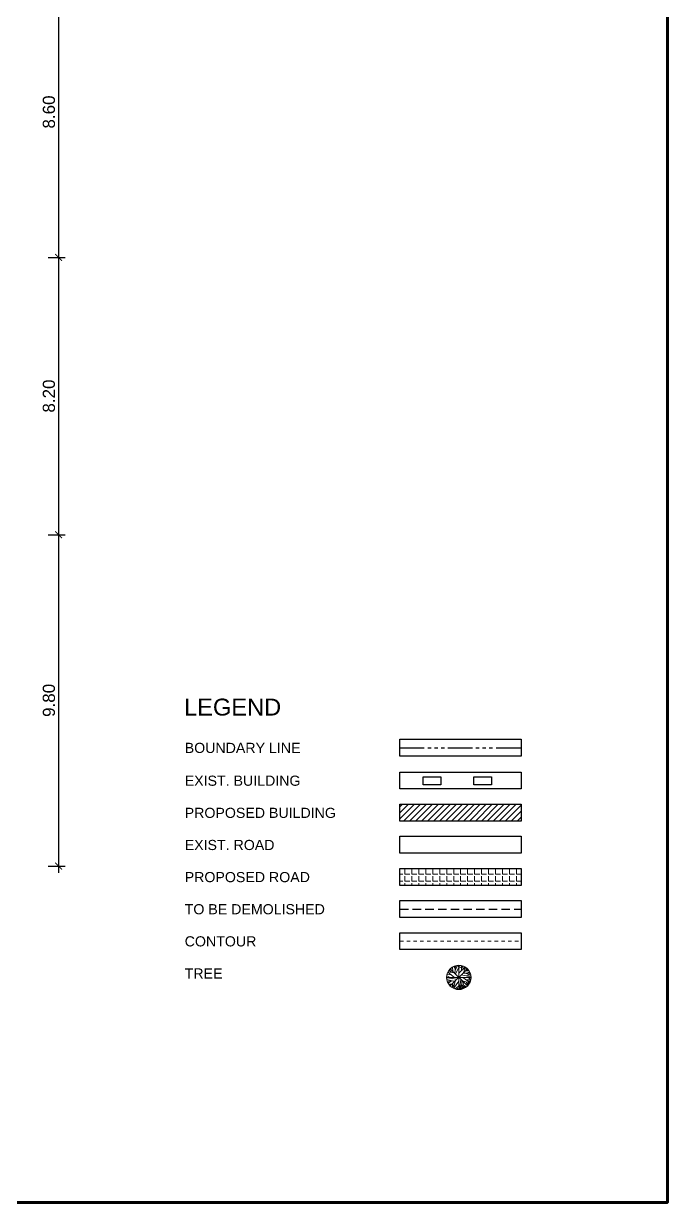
# Model space of a CAD drawing. Header units: inches. Extents: x 1367 to 15762, y 1989 to 8927.
# Drawn here: x 7748.46 to 7767.5, y 1988.68 to 2023.55 of the extents above; entities that cross this region are included whole.
import ezdxf

# ---------------------------------------------------------------- set-up
doc = ezdxf.new("R2010")
doc.units = ezdxf.units.IN
doc.header["$MEASUREMENT"] = 0
for name, pattern in [('ACAD_ISO06W100', [36, 24, -3, 0, -3, 0, -3, 0, -3]), ('DASHED2', [0.375, 0.25, -0.125]), ('DOT', [0.25, 0, -0.25])]:
    doc.linetypes.add(name, pattern=pattern)
for name, color, linetype, lineweight in [('demolished', 40, 'Continuous', 25), ('dimension', 200, 'Continuous', 25), ('FORM', 2, 'Continuous', 70), ('hatch', 8, 'Continuous', 5), ('stair', 3, 'Continuous', 20), ('text', 6, 'Continuous', 25), ('win', 60, 'Continuous', 9)]:
    doc.layers.add(name, color=color, linetype=linetype, lineweight=lineweight)
doc.styles.get("Standard").update_dxf_attribs({"font": 'arial.ttf', "height": 0.36})
doc.dimstyles.get("Standard").update_dxf_attribs({"dimtxt": 0.36, "dimasz": 0.2, "dimexe": 0.2, "dimexo": 0.2, "dimgap": 0.1, "dimtad": 1, "dimzin": 0, "dimdsep": 46, "dimtxsty": 'Standard', "dimblk": 'ARCHTICK', "dimcen": 0.2, "dimdle": 0.2, "dimclrd": 256, "dimclre": 256, "dimadec": 0, "dimazin": 0, "dimtfac": 1, "dimtofl": 0, "dimtmove": 2, "dimatfit": 3, "dimfxl": 0, "dimtolj": 1, "dimtzin": 0, "dimlwd": -1, "dimlwe": -1, "dimarcsym": 0})

# ---------------------------------------------------------------- blocks, each defined once
blk = doc.blocks.new('Tree - deciduous plan')
for p, q in [((-12.5388, 54.9406), (-7.9613, 59.4546)), ((-12.3627, 32.1443), (-12.5388, 58.7776)), ((-5.3205, 59.6806), (16.5105, 16.7963)), ((2.426, 54.9406), (-1.4472, 59.9056)), ((0, 59.9996), (0, -60)), ((0.4894, 48.6208), (3.6584, 59.6806)), ((18.2711, 35.5298), (5.419, 59.6806)), ((9.8203, 51.5549), (12.8133, 58.5516)), ((-59.7219, 2.8025), (-12.0106, 12.0565)), ((-32.2571, 20.6333), (-59.1937, 9.348)), ((-58.6656, 12.7336), (-35.9543, 7.5424)), ((-57.081, 17.9248), (-47.0458, 14.7649)), ((-56.0247, 20.859), (-20.8134, 20.859)), ((-54.7923, 24.4702), (-47.75, 21.0847)), ((-54.6162, -24.7335), (-20.2853, 0.0941)), ((-53.2078, 27.4044), (-40.1797, 20.859)), ((-49.8627, 32.8214), (-32.7853, 32.8214)), ((-45.8134, 38.2383), (-40.5318, 33.0471)), ((-43.8768, 36.4326), (-44.405, 40.2696)), ((42, 42), (-42, -42)), ((42, -42), (-42, 42)), ((-40.1797, 44.558), (-36.4825, 43.2038)), ((-37.0107, 47.0408), (-35.25, 35.5298)), ((-32.6092, 50.4264), (-23.2782, 23.5674)), ((-31.2008, 51.1035), (-0.2149, 20.1818)), ((-26.4472, 46.5894), (-26.2712, 53.8116)), ((-22.0458, 42.0753), (-16.5881, 57.6486)), ((-21.1656, 55.8436), (-0.0388, 45.0094)), ((19.6795, 19.5047), (16.3344, 57.6486)), ((17.0387, 51.1035), (23.2006, 55.1666)), ((17.7429, 43.6552), (25.4894, 54.2636)), ((54.3626, 25.3731), (20.9119, 0.3198)), ((23.3767, 23.3417), (53.3063, 27.4044)), ((29.3626, -6.6771), (59.4682, 7.091)), ((31.6513, 50.8778), (30.2429, 30.5643)), ((31.1232, 42.5267), (35.8767, 48.1693)), ((36.2288, 25.1474), (48.9049, 35.0784)), ((37.1091, 37.1098), (46.6161, 37.5612)), ((38.5175, 13.4107), (58.2359, 13.6364)), ((-60, 0), (60, 0)), ((-59.7219, -4.8714), (-54.2641, -6.6771)), ((-45.2853, -0.1316), (-59.0177, -10.0627)), ((-58.4895, -12.3197), (-36.4825, -11.6426)), ((-57.081, -18.4138), (-45.2853, -17.9624)), ((-52.6797, -18.188), (-55.4966, -22.0251)), ((-53.2078, -27.442), (-16.7641, -16.6081)), ((-38.9472, -29.0219), (-51.4472, -30.6018)), ((-47.2219, -19.3166), (-50.2148, -26.3135)), ((-46.5177, -30.1504), (-49.5106, -33.536)), ((-32.4331, -32.4075), (-48.1021, -35.5674)), ((-43.7008, -34.6645), (-46.6937, -37.373)), ((-35.9543, -22.4765), (-44.0529, -40.5329)), ((-24.6867, -37.8244), (-38.7712, -45.7241)), ((-26.2712, -43.9185), (-34.7219, -48.6583)), ((-19.9331, -20.2194), (-28.5599, -52.721)), ((-14.6515, -36.2445), (-27.6797, -52.9467)), ((-14.6515, -47.3041), (-25.0388, -54.3009)), ((-21.5177, -45.4984), (-19.9331, -56.1065)), ((-14.8275, -15.0282), (-14.6515, -57.6865)), ((-14.6515, -32.1818), (-3.912, -59.4922)), ((-8.4895, -47.5298), (-11.4825, -58.5893)), ((-10.074, -10.0627), (-2.5036, -59.7178)), ((-6.3768, -52.721), (-9.3698, -58.815)), ((-6.2008, -36.2445), (17.919, -57.0094)), ((-0.0388, -19.0909), (25.8415, -53.8495)), ((8.4119, -53.1724), (3.8344, -59.4922)), ((5.9471, -46.6269), (10.5246, -58.5893)), ((9.2922, -9.1598), (59.6443, -2.8401)), ((18.6232, -18.6394), (26.7218, -53.3981)), ((18.7992, -18.6394), (57.3556, -17.2853)), ((22.8485, -36.4702), (35.3485, -48.4326)), ((24.7852, -44.8213), (23.0246, -54.978)), ((26.3697, -18.4138), (58.9401, -9.8369)), ((30.419, -30.1504), (32.3556, -50.0125)), ((31.4753, -31.279), (49.6091, -33.3103)), ((38.1654, -18.188), (52.426, -29.0219)), ((41.5105, -32.6332), (46.088, -38.0501)), ((45.9119, -24.0564), (55.595, -22.2508))]:
    blk.add_line(p, q)
blk.add_circle((0, 0), 60)
blk = doc.blocks.new('_ArchTick')
at = {"color": 0, "linetype": 'ByBlock', "const_width": 0.15}
blk.add_lwpolyline([(-0.5, -0.5), (0.5, 0.5)], dxfattribs=at)
blk = doc.blocks.new('*D1253')
at = {"layer": 'Defpoints', "color": 0, "transparency": 16777216}
for p in [(7748.99, 2008.432), (7748.99, 1998.632), (7749.494, 1998.632)]:
    blk.add_point(p, dxfattribs=at)
at = {"layer": 'dimension', "transparency": 16777216}
for p, q in [((7749.19, 2008.432), (7749.694, 2008.432)), ((7749.494, 2008.632), (7749.494, 1998.432)), ((7749.19, 1998.632), (7749.694, 1998.632))]:
    blk.add_line(p, q, dxfattribs=at)
at = {"layer": 'dimension', "transparency": 16777216, "xscale": 0.2, "yscale": 0.2, "zscale": 0.2}
for p, rotation in [((7749.494, 2008.432), 90), ((7749.494, 1998.632), 270)]:
    blk.add_blockref('_ArchTick', p, dxfattribs=dict(at, rotation=rotation))
at = {"layer": 'dimension', "color": 0, "transparency": 16777216, "insert": (7749.21, 2003.532), "char_height": 0.36, "attachment_point": 5, "rotation": 90}
blk.add_mtext('\\A1;{\\fArial|b0|i0|c0|p34;9.80\\fArial|b0|i0|c186|p34;}', dxfattribs=at)
blk = doc.blocks.new('*D1254')
at = {"layer": 'Defpoints', "color": 0, "transparency": 16777216}
for p in [(7748.99, 2016.632), (7748.99, 2008.432), (7749.494, 2008.432)]:
    blk.add_point(p, dxfattribs=at)
at = {"layer": 'dimension', "transparency": 16777216}
for p, q in [((7749.494, 2016.832), (7749.494, 2008.232)), ((7749.19, 2016.632), (7749.694, 2016.632)), ((7749.19, 2008.432), (7749.694, 2008.432))]:
    blk.add_line(p, q, dxfattribs=at)
at = {"layer": 'dimension', "transparency": 16777216, "xscale": 0.2, "yscale": 0.2, "zscale": 0.2}
for p, rotation in [((7749.494, 2016.632), 90), ((7749.494, 2008.432), 270)]:
    blk.add_blockref('_ArchTick', p, dxfattribs=dict(at, rotation=rotation))
at = {"layer": 'dimension', "color": 0, "transparency": 16777216, "insert": (7749.21, 2012.532), "char_height": 0.36, "attachment_point": 5, "rotation": 90}
blk.add_mtext('\\A1;{\\fArial|b0|i0|c0|p34;8.20\\fArial|b0|i0|c186|p34;}', dxfattribs=at)
blk = doc.blocks.new('*D1255')
at = {"layer": 'Defpoints', "color": 0, "transparency": 16777216}
for p in [(7748.99, 2025.232), (7748.99, 2016.632), (7749.494, 2016.632)]:
    blk.add_point(p, dxfattribs=at)
at = {"layer": 'dimension', "transparency": 16777216}
for p, q in [((7749.19, 2025.232), (7749.694, 2025.232)), ((7749.494, 2025.432), (7749.494, 2016.432)), ((7749.19, 2016.632), (7749.694, 2016.632))]:
    blk.add_line(p, q, dxfattribs=at)
at = {"layer": 'dimension', "transparency": 16777216, "xscale": 0.2, "yscale": 0.2, "zscale": 0.2}
for p, rotation in [((7749.494, 2025.232), 90), ((7749.494, 2016.632), 270)]:
    blk.add_blockref('_ArchTick', p, dxfattribs=dict(at, rotation=rotation))
at = {"layer": 'dimension', "color": 0, "transparency": 16777216, "insert": (7749.21, 2020.932), "char_height": 0.36, "attachment_point": 5, "rotation": 90}
blk.add_mtext('\\A1;{\\fArial|b0|i0|c0|p34;8.60\\fArial|b0|i0|c186|p34;}', dxfattribs=at)

msp = doc.modelspace()

# ---------------------------------------------------------------- hatches: boundary and pattern name
at = {"layer": 'hatch'}
h = msp.add_hatch(dxfattribs=at)
h.set_pattern_fill('ANGLE', color=256, scale=0.75, style=0)
h.set_pattern_definition([(0, (7991.7635, 1353.44881), (0, 0.20625), [0.15, -0.05625]), (90, (7991.7635, 1353.44881), (-0.20625, 1e-17), [0.15, -0.05625])])
h.paths.add_polyline_path([(7759.588, 1998.061), (7763.169, 1998.061), (7763.169, 1998.562), (7759.588, 1998.562)])
at = {"layer": 'stair'}
h = msp.add_hatch(dxfattribs=at)
h.set_pattern_fill('ANSI31', color=256, style=0)
h.set_pattern_definition([(45, (7991.7635, 1353.44881), (-0.088388348, 0.088388348), [])])
h.paths.add_polyline_path([(7759.588, 1999.962), (7763.169, 1999.962), (7763.169, 2000.462), (7759.588, 2000.462)])

# ---------------------------------------------------------------- linework, layer by layer
at = {"layer": 'demolished', "linetype": 'DASHED2'}
msp.add_line((7759.588, 1997.362), (7763.169, 1997.362), dxfattribs=at)
at = {"layer": 'FORM'}
msp.add_lwpolyline([(7686.365, 2044.753), (7686.365, 1988.685), (7767.496, 1988.685), (7767.496, 2044.753)], close=True, dxfattribs=at)
at = {"layer": 'text', "linetype": 'ACAD_ISO06W100', "ltscale": 0.03}
msp.add_line((7759.588, 2002.133), (7763.169, 2002.133), dxfattribs=at)
at = {"layer": 'text'}
for points in [[(7759.588, 2002.383), (7763.169, 2002.383), (7763.169, 2001.882), (7759.588, 2001.882)], [(7759.588, 2001.413), (7763.169, 2001.413), (7763.169, 2000.912), (7759.588, 2000.912)], [(7760.278, 2001.272), (7760.799, 2001.272), (7760.799, 2001.038), (7760.278, 2001.038)], [(7761.77, 2001.272), (7762.291, 2001.272), (7762.291, 2001.038), (7761.77, 2001.038)], [(7759.588, 2000.462), (7763.169, 2000.462), (7763.169, 1999.962), (7759.588, 1999.962)], [(7759.588, 1999.512), (7763.169, 1999.512), (7763.169, 1999.012), (7759.588, 1999.012)], [(7759.588, 1998.562), (7763.169, 1998.562), (7763.169, 1998.061), (7759.588, 1998.061)], [(7759.588, 1997.612), (7763.169, 1997.612), (7763.169, 1997.111), (7759.588, 1997.111)], [(7759.588, 1996.662), (7763.169, 1996.662), (7763.169, 1996.161), (7759.588, 1996.161)]]:
    msp.add_lwpolyline(points, close=True, dxfattribs=at)
at = {"layer": 'win', "linetype": 'DOT', "ltscale": 0.4}
msp.add_line((7759.588, 1996.411), (7763.169, 1996.411), dxfattribs=at)

# ---------------------------------------------------------------- block references
at = {"layer": 'hatch', "xscale": -0.005999999999971806, "yscale": 0.005999999999971806, "zscale": 0.006}
msp.add_blockref('Tree - deciduous plan', (7761.329, 1995.339), dxfattribs=at)

# ---------------------------------------------------------------- texts
at = {"layer": 'text'}
for s, height, p in [('LEGEND', 0.5, (7753.204, 2003.084)), ('BOUNDARY LINE', 0.3, (7753.224, 2001.977)), ('EXIST. BUILDING', 0.3, (7753.224, 2001.007)), ('PROPOSED BUILDING', 0.3, (7753.224, 2000.056)), ('EXIST. ROAD', 0.3, (7753.224, 1999.106)), ('PROPOSED ROAD', 0.3, (7753.224, 1998.156)), ('TO BE DEMOLISHED', 0.3, (7753.224, 1997.206)), ('CONTOUR', 0.3, (7753.224, 1996.256)), ('TREE', 0.3, (7753.224, 1995.306))]:
    msp.add_text(s, height=height, dxfattribs=at).set_placement(p)

# ---------------------------------------------------------------- dimensions: what is measured, and where the dimension line sits
at = {"layer": 'dimension'}
for base, p1, p2, text, picture, middle in [((7749.494, 2016.632), (7748.99, 2025.232), (7748.99, 2016.632), '{\\fArial|b0|i0|c0|p34;8.60\\fArial|b0|i0|c186|p34;}', '*D1255', (7749.21, 2020.932)), ((7749.494, 2008.432), (7748.99, 2016.632), (7748.99, 2008.432), '{\\fArial|b0|i0|c0|p34;8.20\\fArial|b0|i0|c186|p34;}', '*D1254', (7749.21, 2012.532)), ((7749.494, 1998.632), (7748.99, 2008.432), (7748.99, 1998.632), '{\\fArial|b0|i0|c0|p34;9.80\\fArial|b0|i0|c186|p34;}', '*D1253', (7749.21, 2003.532))]:
    dim = msp.add_linear_dim(base=base, p1=p1, p2=p2, angle=90, text=text, dimstyle='Standard', dxfattribs=at)
    dim.commit()
    dim.dimension.update_dxf_attribs({"geometry": picture, "text_midpoint": middle})

doc.saveas('drawing.dxf')
